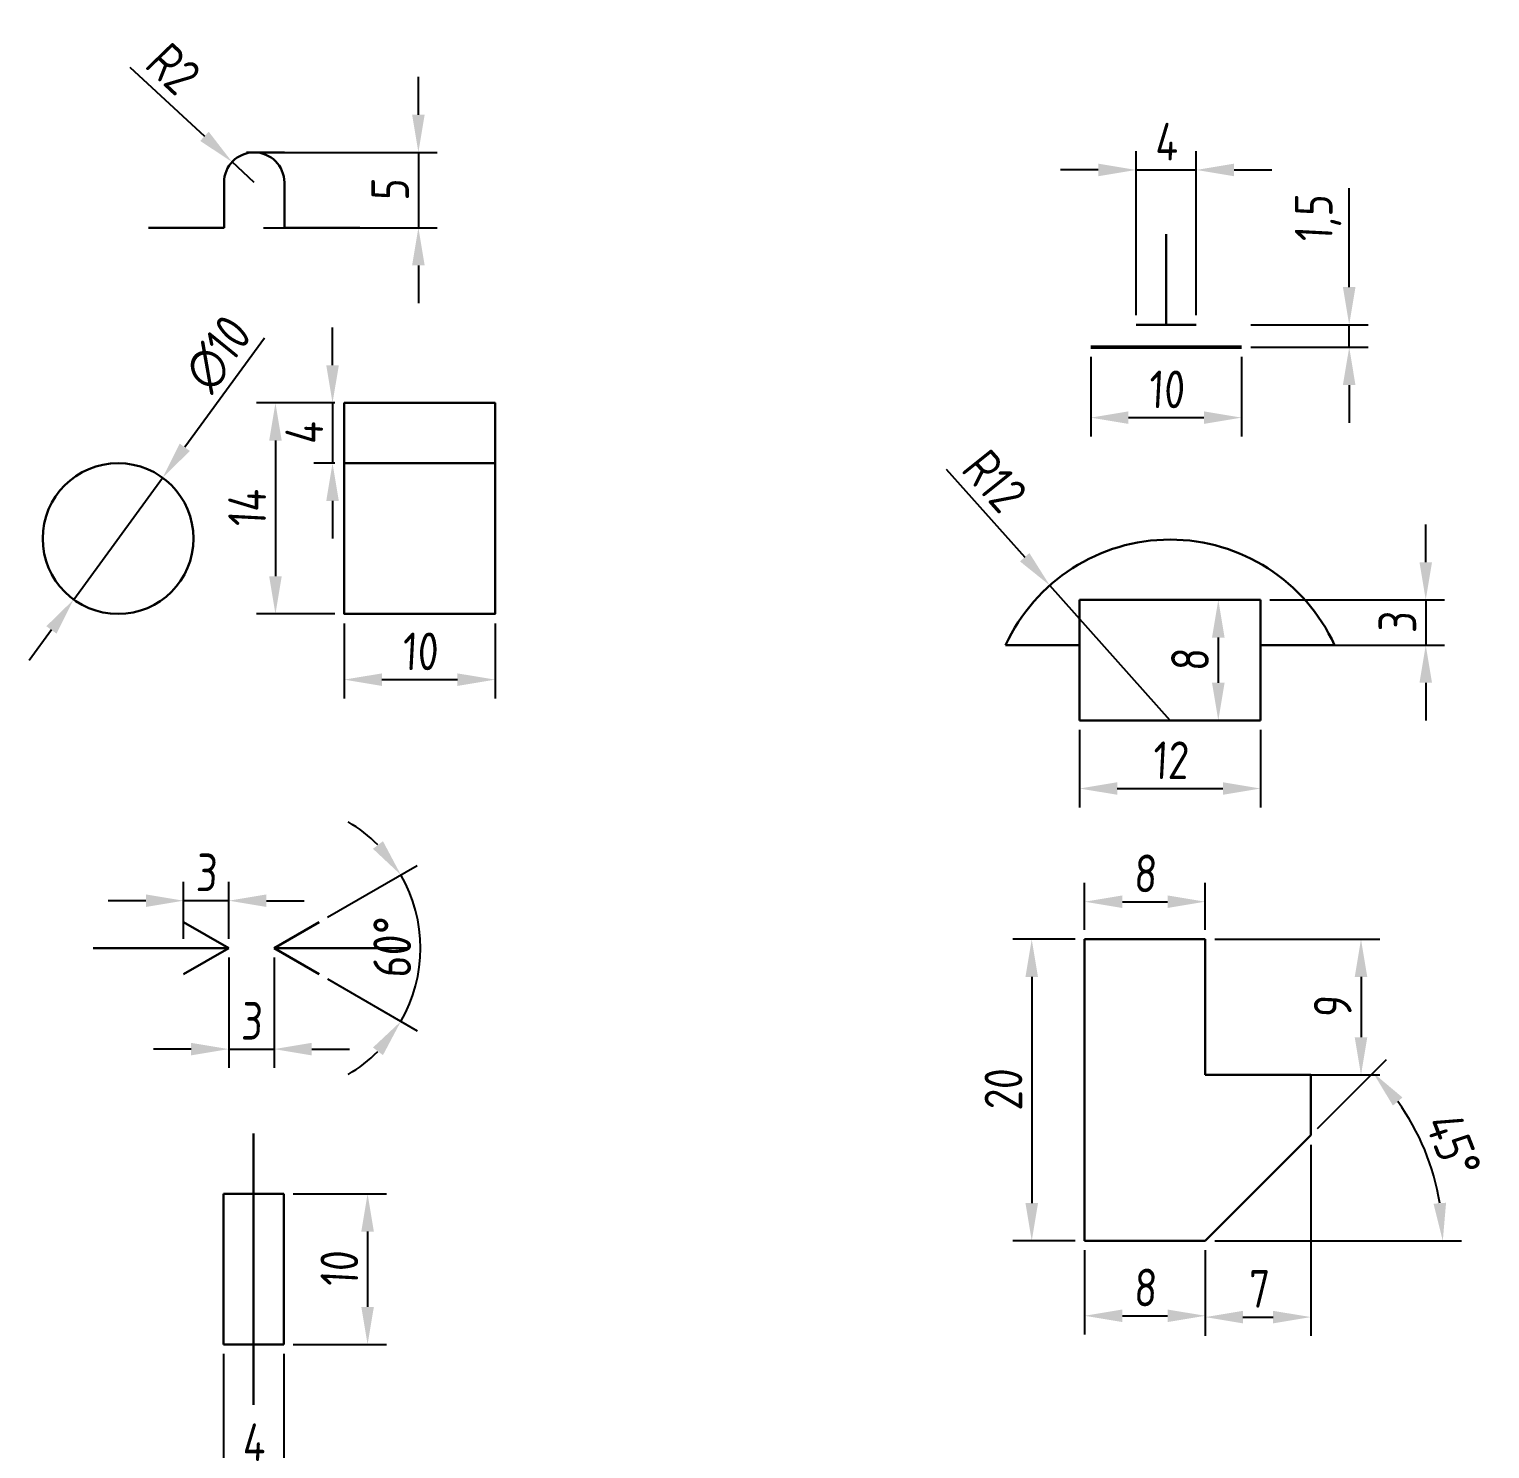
# Model space of a CAD drawing. Header units: millimetres. Extents: x 1 to 418, y -341 to 309.
# Drawn here: x 1.2 to 98.1, y 66.8 to 160.9 of the extents above; entities that cross this region are included whole.
import ezdxf

# ---------------------------------------------------------------- set-up
doc = ezdxf.new("R2010")
doc.units = ezdxf.units.MM
doc.layers.add('Вспомогательны', color=10, linetype='Continuous')
doc.layers.add('основные', color=250, linetype='Continuous', lineweight=30)
doc.styles.add('Гост А', font='GOST.TTF', dxfattribs={"oblique": 3})
doc.dimstyles.new('ISO-25', dxfattribs={"dimtxt": 2.5, "dimasz": 2.5, "dimexe": 1.25, "dimexo": 0.625, "dimtad": 1, "dimtxsty": 'Гост А', "dimcen": 2.5, "dimadec": 0, "dimazin": 0, "dimtfac": 1, "dimtmove": 0, "dimatfit": 3, "dimfxl": 1, "dimarcsym": 0})

# ---------------------------------------------------------------- blocks, each defined once
blk = doc.blocks.new('*D1')
at = {"layer": 'Defpoints', "color": 0, "transparency": 16777216}
for p in [(16.127, 152.749), (16.127, 147.749), (27.018, 147.749)]:
    blk.add_point(p, dxfattribs=at)
at = {"layer": 'Вспомогательны', "color": 0, "lineweight": -2, "transparency": 16777216}
for p, q in [((27.018, 155.249), (27.018, 157.749)), ((16.752, 152.749), (28.268, 152.749)), ((27.018, 152.749), (27.018, 147.749)), ((16.752, 147.749), (28.268, 147.749)), ((27.018, 145.249), (27.018, 142.749))]:
    blk.add_line(p, q, dxfattribs=at)
at = {"layer": 'Вспомогательны', "color": 0, "transparency": 16777216}
for points in [[(26.601, 155.249), (27.435, 155.249), (27.018, 152.749)], [(26.601, 145.249), (27.435, 145.249), (27.018, 147.749)]]:
    blk.add_solid(points, dxfattribs=at)
at = {"layer": 'Вспомогательны', "color": 0, "transparency": 16777216, "insert": (25.143, 150.249), "char_height": 2.5, "attachment_point": 5, "rotation": 90, "style": 'Гост А'}
blk.add_mtext('5', dxfattribs=at)
blk = doc.blocks.new('*D2')
at = {"layer": 'Defpoints', "color": 0, "transparency": 16777216}
for p in [(14.662, 152.111), (16.127, 150.749)]:
    blk.add_point(p, dxfattribs=at)
at = {"layer": 'Вспомогательны', "color": 0, "lineweight": -2, "transparency": 16777216}
for p, q in [((7.884, 158.409), (12.831, 153.813)), ((16.127, 150.749), (14.662, 152.111))]:
    blk.add_line(p, q, dxfattribs=at)
at = {"layer": 'Вспомогательны', "color": 0, "transparency": 16777216}
blk.add_solid([(13.114, 154.118), (12.547, 153.507), (14.662, 152.111)], dxfattribs=at)
at = {"layer": 'Вспомогательны', "color": 0, "transparency": 16777216, "insert": (10.718, 158.335), "char_height": 2.5, "attachment_point": 5, "rotation": 317.09804, "style": 'Гост А'}
blk.add_mtext('R2', dxfattribs=at)
blk = doc.blocks.new('*D3')
at = {"layer": 'Defpoints', "color": 0, "transparency": 16777216}
for p in [(10.051, 131.167), (4.155, 123.09)]:
    blk.add_point(p, dxfattribs=at)
at = {"layer": 'Вспомогательны', "color": 0, "lineweight": -2, "transparency": 16777216}
for p, q in [((16.802, 140.415), (11.525, 133.186)), ((4.155, 123.09), (10.051, 131.167)), ((2.681, 121.071), (1.206, 119.052))]:
    blk.add_line(p, q, dxfattribs=at)
at = {"layer": 'Вспомогательны', "color": 0, "transparency": 16777216}
for points in [[(11.189, 133.432), (11.862, 132.94), (10.051, 131.167)], [(2.344, 121.317), (3.017, 120.825), (4.155, 123.09)]]:
    blk.add_solid(points, dxfattribs=at)
at = {"layer": 'Вспомогательны', "color": 0, "transparency": 16777216, "insert": (13.708, 139.357), "char_height": 2.5, "attachment_point": 5, "rotation": 53.8688, "style": 'Гост А'}
blk.add_mtext('∅10', dxfattribs=at)
blk = doc.blocks.new('*D4')
at = {"layer": 'Defpoints', "color": 0, "transparency": 16777216}
for p in [(22.103, 122.129), (32.103, 122.129), (32.103, 117.773)]:
    blk.add_point(p, dxfattribs=at)
at = {"layer": 'Вспомогательны', "color": 0, "lineweight": -2, "transparency": 16777216}
for p, q in [((22.103, 121.504), (22.103, 116.523)), ((32.103, 121.504), (32.103, 116.523)), ((24.603, 117.773), (29.603, 117.773))]:
    blk.add_line(p, q, dxfattribs=at)
at = {"layer": 'Вспомогательны', "color": 0, "transparency": 16777216}
for points in [[(24.603, 118.189), (24.603, 117.356), (22.103, 117.773)], [(29.603, 118.189), (29.603, 117.356), (32.103, 117.773)]]:
    blk.add_solid(points, dxfattribs=at)
at = {"layer": 'Вспомогательны', "color": 0, "transparency": 16777216, "insert": (27.103, 119.648), "char_height": 2.5, "attachment_point": 5, "style": 'Гост А'}
blk.add_mtext('10', dxfattribs=at)
blk = doc.blocks.new('*D5')
at = {"layer": 'Defpoints', "color": 0, "transparency": 16777216}
for p in [(22.103, 136.129), (17.537, 122.129), (22.103, 122.129)]:
    blk.add_point(p, dxfattribs=at)
at = {"layer": 'Вспомогательны', "color": 0, "lineweight": -2, "transparency": 16777216}
for p, q in [((21.478, 136.129), (16.287, 136.129)), ((17.537, 133.629), (17.537, 124.629)), ((21.478, 122.129), (16.287, 122.129))]:
    blk.add_line(p, q, dxfattribs=at)
at = {"layer": 'Вспомогательны', "color": 0, "transparency": 16777216}
for points in [[(17.121, 133.629), (17.954, 133.629), (17.537, 136.129)], [(17.121, 124.629), (17.954, 124.629), (17.537, 122.129)]]:
    blk.add_solid(points, dxfattribs=at)
at = {"layer": 'Вспомогательны', "color": 0, "transparency": 16777216, "insert": (15.662, 129.129), "char_height": 2.5, "attachment_point": 5, "rotation": 90, "style": 'Гост А'}
blk.add_mtext('14', dxfattribs=at)
blk = doc.blocks.new('*D6')
at = {"layer": 'Defpoints', "color": 0, "transparency": 16777216}
for p in [(22.103, 136.129), (21.324, 132.129), (22.103, 132.129)]:
    blk.add_point(p, dxfattribs=at)
at = {"layer": 'Вспомогательны', "color": 0, "lineweight": -2, "transparency": 16777216}
for p, q in [((21.324, 138.629), (21.324, 141.129)), ((21.478, 136.129), (20.074, 136.129)), ((21.324, 136.129), (21.324, 132.129)), ((21.478, 132.129), (20.074, 132.129)), ((21.324, 129.629), (21.324, 127.129))]:
    blk.add_line(p, q, dxfattribs=at)
at = {"layer": 'Вспомогательны', "color": 0, "transparency": 16777216}
for points in [[(20.908, 138.629), (21.741, 138.629), (21.324, 136.129)], [(20.908, 129.629), (21.741, 129.629), (21.324, 132.129)]]:
    blk.add_solid(points, dxfattribs=at)
at = {"layer": 'Вспомогательны', "color": 0, "transparency": 16777216, "insert": (19.449, 134.129), "char_height": 2.5, "attachment_point": 5, "rotation": 90, "style": 'Гост А'}
blk.add_mtext('4', dxfattribs=at)
blk = doc.blocks.new('*D7')
at = {"layer": 'Defpoints', "color": 0, "transparency": 16777216}
for p in [(11.442, 103.11), (11.442, 99.961), (14.442, 99.961)]:
    blk.add_point(p, dxfattribs=at)
at = {"layer": 'Вспомогательны', "color": 0, "lineweight": -2, "transparency": 16777216}
for p, q in [((11.442, 100.586), (11.442, 104.36)), ((14.442, 100.586), (14.442, 104.36)), ((8.942, 103.11), (6.442, 103.11)), ((14.442, 103.11), (11.442, 103.11)), ((16.942, 103.11), (19.442, 103.11))]:
    blk.add_line(p, q, dxfattribs=at)
at = {"layer": 'Вспомогательны', "color": 0, "transparency": 16777216}
for points in [[(8.942, 103.527), (8.942, 102.693), (11.442, 103.11)], [(16.942, 103.527), (16.942, 102.693), (14.442, 103.11)]]:
    blk.add_solid(points, dxfattribs=at)
at = {"layer": 'Вспомогательны', "color": 0, "transparency": 16777216, "insert": (12.942, 104.985), "char_height": 2.5, "attachment_point": 5, "style": 'Гост А'}
blk.add_mtext('3', dxfattribs=at)
blk = doc.blocks.new('*D8')
at = {"layer": 'Defpoints', "color": 0, "transparency": 16777216}
for p in [(14.442, 99.961), (17.442, 99.961), (17.442, 93.265)]:
    blk.add_point(p, dxfattribs=at)
at = {"layer": 'Вспомогательны', "color": 0, "lineweight": -2, "transparency": 16777216}
for p, q in [((14.442, 99.336), (14.442, 92.015)), ((17.442, 99.336), (17.442, 92.015)), ((11.942, 93.265), (9.442, 93.265)), ((14.442, 93.265), (17.442, 93.265)), ((19.942, 93.265), (22.442, 93.265))]:
    blk.add_line(p, q, dxfattribs=at)
at = {"layer": 'Вспомогательны', "color": 0, "transparency": 16777216}
for points in [[(11.942, 93.682), (11.942, 92.849), (14.442, 93.265)], [(19.942, 93.682), (19.942, 92.849), (17.442, 93.265)]]:
    blk.add_solid(points, dxfattribs=at)
at = {"layer": 'Вспомогательны', "color": 0, "transparency": 16777216, "insert": (15.942, 95.14), "char_height": 2.5, "attachment_point": 5, "style": 'Гост А'}
blk.add_mtext('3', dxfattribs=at)
blk = doc.blocks.new('*D9')
at = {"layer": 'Defpoints', "color": 0, "transparency": 16777216}
for p in [(20.442, 101.693), (17.442, 99.961), (17.442, 99.961), (20.442, 98.229), (27.01, 98.274)]:
    blk.add_point(p, dxfattribs=at)
at = {"layer": 'Вспомогательны', "color": 0, "lineweight": -2, "transparency": 16777216}
for p, q in [((20.983, 102.006), (26.938, 105.444)), ((20.983, 97.917), (26.938, 94.479))]:
    blk.add_line(p, q, dxfattribs=at)
for start, end in [(44.78531, 59.57061), (330, 30), (300.42939, 315.21469)]:
    blk.add_arc((17.442, 99.961), 9.715, start, end, dxfattribs=at)
at = {"layer": 'Вспомогательны', "color": 0, "transparency": 16777216}
for points in [[(24.668, 107.058), (24.006, 106.552), (25.856, 104.819)], [(24.006, 93.371), (24.668, 92.865), (25.856, 95.104)]]:
    blk.add_solid(points, dxfattribs=at)
at = {"layer": 'Вспомогательны', "color": 0, "transparency": 16777216, "insert": (25.282, 99.961), "char_height": 2.5, "attachment_point": 5, "rotation": 90, "style": 'Гост А'}
blk.add_mtext('60°', dxfattribs=at)
blk = doc.blocks.new('*D10')
at = {"layer": 'Defpoints', "color": 0, "transparency": 16777216}
for p in [(18.088, 83.666), (18.088, 73.666), (23.649, 73.666)]:
    blk.add_point(p, dxfattribs=at)
at = {"layer": 'Вспомогательны', "color": 0, "lineweight": -2, "transparency": 16777216}
for p, q in [((18.713, 83.666), (24.899, 83.666)), ((23.649, 81.166), (23.649, 76.166)), ((18.713, 73.666), (24.899, 73.666))]:
    blk.add_line(p, q, dxfattribs=at)
at = {"layer": 'Вспомогательны', "color": 0, "transparency": 16777216}
for points in [[(23.232, 81.166), (24.066, 81.166), (23.649, 83.666)], [(23.232, 76.166), (24.066, 76.166), (23.649, 73.666)]]:
    blk.add_solid(points, dxfattribs=at)
at = {"layer": 'Вспомогательны', "color": 0, "transparency": 16777216, "insert": (21.774, 78.666), "char_height": 2.5, "attachment_point": 5, "rotation": 90, "style": 'Гост А'}
blk.add_mtext('10', dxfattribs=at)
blk = doc.blocks.new('*D11')
at = {"layer": 'Defpoints', "color": 0, "transparency": 16777216}
for p in [(14.088, 73.666), (18.088, 73.666), (14.088, 65.31)]:
    blk.add_point(p, dxfattribs=at)
at = {"layer": 'Вспомогательны', "color": 0, "lineweight": -2, "transparency": 16777216}
for p, q in [((14.088, 73.041), (14.088, 64.06)), ((18.088, 73.041), (18.088, 64.06)), ((11.588, 65.31), (9.088, 65.31)), ((18.088, 65.31), (14.088, 65.31)), ((20.588, 65.31), (23.088, 65.31))]:
    blk.add_line(p, q, dxfattribs=at)
at = {"layer": 'Вспомогательны', "color": 0, "transparency": 16777216}
for points in [[(11.588, 65.726), (11.588, 64.893), (14.088, 65.31)], [(20.588, 65.726), (20.588, 64.893), (18.088, 65.31)]]:
    blk.add_solid(points, dxfattribs=at)
at = {"layer": 'Вспомогательны', "color": 0, "transparency": 16777216, "insert": (16.088, 67.185), "char_height": 2.5, "attachment_point": 5, "style": 'Гост А'}
blk.add_mtext('4', dxfattribs=at)
blk = doc.blocks.new('*D24')
at = {"layer": 'Defpoints', "color": 0, "transparency": 16777216}
for p in [(78.613, 151.582), (74.613, 141.317), (78.613, 141.317)]:
    blk.add_point(p, dxfattribs=at)
at = {"layer": 'Вспомогательны', "color": 0, "lineweight": -2, "transparency": 16777216}
for p, q in [((74.613, 141.942), (74.613, 152.832)), ((78.613, 141.942), (78.613, 152.832)), ((72.113, 151.582), (69.613, 151.582)), ((74.613, 151.582), (78.613, 151.582)), ((81.113, 151.582), (83.613, 151.582))]:
    blk.add_line(p, q, dxfattribs=at)
at = {"layer": 'Вспомогательны', "color": 0, "transparency": 16777216}
for points in [[(72.113, 151.999), (72.113, 151.165), (74.613, 151.582)], [(81.113, 151.999), (81.113, 151.165), (78.613, 151.582)]]:
    blk.add_solid(points, dxfattribs=at)
at = {"layer": 'Вспомогательны', "color": 0, "transparency": 16777216, "insert": (76.613, 153.457), "char_height": 2.5, "attachment_point": 5, "style": 'Гост А'}
blk.add_mtext('4', dxfattribs=at)
blk = doc.blocks.new('*D25')
at = {"layer": 'Defpoints', "color": 0, "transparency": 16777216}
for p in [(81.613, 141.317), (88.752, 141.317), (81.613, 139.817)]:
    blk.add_point(p, dxfattribs=at)
at = {"layer": 'Вспомогательны', "color": 0, "lineweight": -2, "transparency": 16777216}
for p, q in [((88.752, 143.817), (88.752, 150.374)), ((82.238, 141.317), (90.002, 141.317)), ((88.752, 139.817), (88.752, 141.317)), ((82.238, 139.817), (90.002, 139.817)), ((88.752, 137.317), (88.752, 134.817))]:
    blk.add_line(p, q, dxfattribs=at)
at = {"layer": 'Вспомогательны', "color": 0, "transparency": 16777216}
for points in [[(88.335, 143.817), (89.168, 143.817), (88.752, 141.317)], [(88.335, 137.317), (89.168, 137.317), (88.752, 139.817)]]:
    blk.add_solid(points, dxfattribs=at)
at = {"layer": 'Вспомогательны', "color": 0, "transparency": 16777216, "insert": (86.689, 148.346), "char_height": 2.5, "attachment_point": 5, "rotation": 90, "style": 'Гост А'}
blk.add_mtext('1,5', dxfattribs=at)
blk = doc.blocks.new('*D26')
at = {"layer": 'Defpoints', "color": 0, "transparency": 16777216}
for p in [(71.613, 139.817), (81.613, 139.817), (81.613, 135.152)]:
    blk.add_point(p, dxfattribs=at)
at = {"layer": 'Вспомогательны', "color": 0, "lineweight": -2, "transparency": 16777216}
for p, q in [((71.613, 139.192), (71.613, 133.902)), ((81.613, 139.192), (81.613, 133.902)), ((74.113, 135.152), (79.113, 135.152))]:
    blk.add_line(p, q, dxfattribs=at)
at = {"layer": 'Вспомогательны', "color": 0, "transparency": 16777216}
for points in [[(74.113, 135.568), (74.113, 134.735), (71.613, 135.152)], [(79.113, 135.568), (79.113, 134.735), (81.613, 135.152)]]:
    blk.add_solid(points, dxfattribs=at)
at = {"layer": 'Вспомогательны', "color": 0, "transparency": 16777216, "insert": (76.613, 137.027), "char_height": 2.5, "attachment_point": 5, "style": 'Гост А'}
blk.add_mtext('10', dxfattribs=at)
blk = doc.blocks.new('*D27')
at = {"layer": 'Defpoints', "color": 0, "transparency": 16777216}
for p in [(82.874, 123.063), (80.071, 115.063), (82.874, 115.063)]:
    blk.add_point(p, dxfattribs=at)
at = {"layer": 'Вспомогательны', "color": 0, "lineweight": -2, "transparency": 16777216}
for p, q in [((82.249, 123.063), (78.821, 123.063)), ((80.071, 120.563), (80.071, 117.563)), ((82.249, 115.063), (78.821, 115.063))]:
    blk.add_line(p, q, dxfattribs=at)
at = {"layer": 'Вспомогательны', "color": 0, "transparency": 16777216}
for points in [[(79.654, 120.563), (80.487, 120.563), (80.071, 123.063)], [(79.654, 117.563), (80.487, 117.563), (80.071, 115.063)]]:
    blk.add_solid(points, dxfattribs=at)
at = {"layer": 'Вспомогательны', "color": 0, "transparency": 16777216, "insert": (78.196, 119.063), "char_height": 2.5, "attachment_point": 5, "rotation": 90, "style": 'Гост А'}
blk.add_mtext('8', dxfattribs=at)
blk = doc.blocks.new('*D28')
at = {"layer": 'Defpoints', "color": 0, "transparency": 16777216}
for p in [(70.874, 115.063), (82.874, 115.063), (82.874, 110.55)]:
    blk.add_point(p, dxfattribs=at)
at = {"layer": 'Вспомогательны', "color": 0, "lineweight": -2, "transparency": 16777216}
for p, q in [((70.874, 114.438), (70.874, 109.3)), ((82.874, 114.438), (82.874, 109.3)), ((73.374, 110.55), (80.374, 110.55))]:
    blk.add_line(p, q, dxfattribs=at)
at = {"layer": 'Вспомогательны', "color": 0, "transparency": 16777216}
for points in [[(73.374, 110.967), (73.374, 110.134), (70.874, 110.55)], [(80.374, 110.967), (80.374, 110.134), (82.874, 110.55)]]:
    blk.add_solid(points, dxfattribs=at)
at = {"layer": 'Вспомогательны', "color": 0, "transparency": 16777216, "insert": (76.874, 112.425), "char_height": 2.5, "attachment_point": 5, "style": 'Гост А'}
blk.add_mtext('12', dxfattribs=at)
blk = doc.blocks.new('*D29')
at = {"layer": 'Defpoints', "color": 0, "transparency": 16777216}
for p in [(68.893, 124.025), (76.874, 115.063)]:
    blk.add_point(p, dxfattribs=at)
at = {"layer": 'Вспомогательны', "color": 0, "lineweight": -2, "transparency": 16777216}
for p, q in [((62.027, 131.735), (67.23, 125.892)), ((76.874, 115.063), (68.893, 124.025))]:
    blk.add_line(p, q, dxfattribs=at)
at = {"layer": 'Вспомогательны', "color": 0, "transparency": 16777216}
blk.add_solid([(67.542, 126.169), (66.919, 125.615), (68.893, 124.025)], dxfattribs=at)
at = {"layer": 'Вспомогательны', "color": 0, "transparency": 16777216, "insert": (65.198, 130.994), "char_height": 2.5, "attachment_point": 5, "rotation": 311.68527, "style": 'Гост А'}
blk.add_mtext('R12', dxfattribs=at)
blk = doc.blocks.new('*D30')
at = {"layer": 'Defpoints', "color": 0, "transparency": 16777216}
for p in [(82.874, 123.063), (82.874, 120.063), (93.828, 120.063)]:
    blk.add_point(p, dxfattribs=at)
at = {"layer": 'Вспомогательны', "color": 0, "lineweight": -2, "transparency": 16777216}
for p, q in [((93.828, 125.563), (93.828, 128.063)), ((83.499, 123.063), (95.078, 123.063)), ((93.828, 123.063), (93.828, 120.063)), ((83.499, 120.063), (95.078, 120.063)), ((93.828, 117.563), (93.828, 115.063))]:
    blk.add_line(p, q, dxfattribs=at)
at = {"layer": 'Вспомогательны', "color": 0, "transparency": 16777216}
for points in [[(93.412, 125.563), (94.245, 125.563), (93.828, 123.063)], [(93.412, 117.563), (94.245, 117.563), (93.828, 120.063)]]:
    blk.add_solid(points, dxfattribs=at)
at = {"layer": 'Вспомогательны', "color": 0, "transparency": 16777216, "insert": (91.953, 121.563), "char_height": 2.5, "attachment_point": 5, "rotation": 90, "style": 'Гост А'}
blk.add_mtext('3', dxfattribs=at)
blk = doc.blocks.new('*D31')
at = {"layer": 'Defpoints', "color": 0, "transparency": 16777216}
for p in [(79.206, 103.043), (71.206, 100.549), (79.206, 100.549)]:
    blk.add_point(p, dxfattribs=at)
at = {"layer": 'Вспомогательны', "color": 0, "lineweight": -2, "transparency": 16777216}
for p, q in [((71.206, 101.174), (71.206, 104.293)), ((79.206, 101.174), (79.206, 104.293)), ((73.706, 103.043), (76.706, 103.043))]:
    blk.add_line(p, q, dxfattribs=at)
at = {"layer": 'Вспомогательны', "color": 0, "transparency": 16777216}
for points in [[(73.706, 103.459), (73.706, 102.626), (71.206, 103.043)], [(76.706, 103.459), (76.706, 102.626), (79.206, 103.043)]]:
    blk.add_solid(points, dxfattribs=at)
at = {"layer": 'Вспомогательны', "color": 0, "transparency": 16777216, "insert": (75.206, 104.918), "char_height": 2.5, "attachment_point": 5, "style": 'Гост А'}
blk.add_mtext('8', dxfattribs=at)
blk = doc.blocks.new('*D32')
at = {"layer": 'Defpoints', "color": 0, "transparency": 16777216}
for p in [(71.206, 100.549), (67.697, 80.549), (71.206, 80.549)]:
    blk.add_point(p, dxfattribs=at)
at = {"layer": 'Вспомогательны', "color": 0, "lineweight": -2, "transparency": 16777216}
for p, q in [((70.581, 100.549), (66.447, 100.549)), ((67.697, 98.049), (67.697, 83.049)), ((70.581, 80.549), (66.447, 80.549))]:
    blk.add_line(p, q, dxfattribs=at)
at = {"layer": 'Вспомогательны', "color": 0, "transparency": 16777216}
for points in [[(67.281, 98.049), (68.114, 98.049), (67.697, 100.549)], [(67.281, 83.049), (68.114, 83.049), (67.697, 80.549)]]:
    blk.add_solid(points, dxfattribs=at)
at = {"layer": 'Вспомогательны', "color": 0, "transparency": 16777216, "insert": (65.822, 90.549), "char_height": 2.5, "attachment_point": 5, "rotation": 90, "style": 'Гост А'}
blk.add_mtext('20', dxfattribs=at)
blk = doc.blocks.new('*D33')
at = {"layer": 'Defpoints', "color": 0, "transparency": 16777216}
for p in [(71.206, 80.549), (79.206, 80.549), (79.206, 75.575)]:
    blk.add_point(p, dxfattribs=at)
at = {"layer": 'Вспомогательны', "color": 0, "lineweight": -2, "transparency": 16777216}
for p, q in [((71.206, 79.924), (71.206, 74.325)), ((79.206, 79.924), (79.206, 74.325)), ((73.706, 75.575), (76.706, 75.575))]:
    blk.add_line(p, q, dxfattribs=at)
at = {"layer": 'Вспомогательны', "color": 0, "transparency": 16777216}
for points in [[(73.706, 75.991), (73.706, 75.158), (71.206, 75.575)], [(76.706, 75.991), (76.706, 75.158), (79.206, 75.575)]]:
    blk.add_solid(points, dxfattribs=at)
at = {"layer": 'Вспомогательны', "color": 0, "transparency": 16777216, "insert": (75.206, 77.45), "char_height": 2.5, "attachment_point": 5, "style": 'Гост А'}
blk.add_mtext('8', dxfattribs=at)
blk = doc.blocks.new('*D34')
at = {"layer": 'Defpoints', "color": 0, "transparency": 16777216}
for p in [(86.206, 87.549), (79.206, 80.549), (86.206, 75.488)]:
    blk.add_point(p, dxfattribs=at)
at = {"layer": 'Вспомогательны', "color": 0, "lineweight": -2, "transparency": 16777216}
for p, q in [((86.206, 86.924), (86.206, 74.238)), ((79.206, 79.924), (79.206, 74.238)), ((81.706, 75.488), (83.706, 75.488))]:
    blk.add_line(p, q, dxfattribs=at)
at = {"layer": 'Вспомогательны', "color": 0, "transparency": 16777216}
for points in [[(81.706, 75.904), (81.706, 75.071), (79.206, 75.488)], [(83.706, 75.904), (83.706, 75.071), (86.206, 75.488)]]:
    blk.add_solid(points, dxfattribs=at)
at = {"layer": 'Вспомогательны', "color": 0, "transparency": 16777216, "insert": (82.706, 77.363), "char_height": 2.5, "attachment_point": 5, "style": 'Гост А'}
blk.add_mtext('7', dxfattribs=at)
blk = doc.blocks.new('*D35')
at = {"layer": 'Defpoints', "color": 0, "transparency": 16777216}
for p in [(79.206, 100.549), (79.206, 91.549), (89.536, 91.549)]:
    blk.add_point(p, dxfattribs=at)
at = {"layer": 'Вспомогательны', "color": 0, "lineweight": -2, "transparency": 16777216}
for p, q in [((79.831, 100.549), (90.786, 100.549)), ((89.536, 98.049), (89.536, 94.049)), ((79.831, 91.549), (90.786, 91.549))]:
    blk.add_line(p, q, dxfattribs=at)
at = {"layer": 'Вспомогательны', "color": 0, "transparency": 16777216}
for points in [[(89.119, 98.049), (89.952, 98.049), (89.536, 100.549)], [(89.119, 94.049), (89.952, 94.049), (89.536, 91.549)]]:
    blk.add_solid(points, dxfattribs=at)
at = {"layer": 'Вспомогательны', "color": 0, "transparency": 16777216, "insert": (87.661, 96.049), "char_height": 2.5, "attachment_point": 5, "rotation": 90, "style": 'Гост А'}
blk.add_mtext('9', dxfattribs=at)
blk = doc.blocks.new('*D36')
at = {"layer": 'Defpoints', "color": 0, "transparency": 16777216}
for p in [(92.85, 88.426), (86.206, 87.549), (71.206, 80.549), (79.206, 80.549), (79.206, 80.549)]:
    blk.add_point(p, dxfattribs=at)
at = {"layer": 'Вспомогательны', "color": 0, "lineweight": -2, "transparency": 16777216}
for p, q in [((86.648, 87.991), (91.23, 92.573)), ((79.831, 80.549), (96.21, 80.549))]:
    blk.add_line(p, q, dxfattribs=at)
blk.add_arc((79.206, 80.549), 15.754, 9.10161, 35.89839, dxfattribs=at)
at = {"layer": 'Вспомогательны', "color": 0, "transparency": 16777216}
for points in [[(91.651, 89.517), (92.285, 90.057), (90.346, 91.689)], [(95.177, 83.074), (94.347, 83.008), (94.96, 80.549)]]:
    blk.add_solid(points, dxfattribs=at)
at = {"layer": 'Вспомогательны', "color": 0, "transparency": 16777216, "insert": (95.631, 86.953), "char_height": 2.5, "attachment_point": 5, "rotation": 291.30048, "style": 'Гост А'}
blk.add_mtext('45°', dxfattribs=at)

msp = doc.modelspace()

# ---------------------------------------------------------------- linework, layer by layer
at = {"layer": 'Вспомогательны'}
for q in [(15.627, 152.749), (16.127, 152.749)]:
    msp.add_line((18.127, 152.749), q, dxfattribs=at)
at = {"layer": 'основные'}
for p, q in [((14.127, 147.749), (14.127, 150.749)), ((9.127, 147.749), (14.127, 147.749)), ((18.127, 147.749), (23.127, 147.749)), ((76.613, 141.317), (76.613, 147.317)), ((74.613, 141.317), (78.613, 141.317)), ((82.874, 123.063), (70.874, 123.063)), ((70.874, 123.063), (70.874, 115.063)), ((82.874, 115.063), (82.874, 123.063)), ((65.965, 120.063), (70.874, 120.063)), ((82.874, 120.063), (87.782, 120.063)), ((70.874, 115.063), (82.874, 115.063)), ((14.442, 99.961), (11.442, 101.693)), ((17.442, 99.961), (20.442, 101.693)), ((5.442, 99.961), (14.442, 99.961)), ((14.442, 99.961), (11.442, 98.229)), ((26.442, 99.961), (17.442, 99.961)), ((17.442, 99.961), (20.442, 98.229)), ((71.206, 100.549), (79.206, 100.549)), ((71.206, 100.549), (71.206, 80.549)), ((79.206, 100.549), (79.206, 91.549)), ((79.206, 91.549), (86.206, 91.549)), ((86.206, 91.549), (86.206, 87.549)), ((16.088, 87.666), (16.088, 69.666)), ((79.206, 80.549), (86.206, 87.549)), ((14.088, 83.666), (18.088, 83.666)), ((14.088, 73.666), (14.088, 83.666)), ((18.088, 83.666), (18.088, 73.666)), ((71.206, 80.549), (79.206, 80.549)), ((18.088, 73.666), (14.088, 73.666))]:
    msp.add_line(p, q, dxfattribs=at)
at = {"layer": 'основные', "lineweight": 30}
msp.add_line((18.127, 150.749), (18.127, 147.749), dxfattribs=at)
at = {"layer": 'основные', "lineweight": 50}
msp.add_line((71.613, 139.817), (81.613, 139.817), dxfattribs=at)
at = {"layer": 'основные'}
msp.add_lwpolyline([(22.103, 122.129), (32.103, 122.129), (32.103, 136.129), (22.103, 136.129), (22.103, 122.129), (22.103, 132.129), (32.103, 132.129)], dxfattribs=at)
msp.add_circle((7.103, 127.129), 5, dxfattribs=at)
for centre, radius, start, end in [((16.127, 150.749), 2, 0, 180), ((76.874, 115.063), 12, 24.62432, 155.37568)]:
    msp.add_arc(centre, radius, start, end, dxfattribs=at)

# ---------------------------------------------------------------- dimensions: what is measured, and where the dimension line sits
at = {"layer": 'Вспомогательны'}
for center, mpoint, picture, middle in [((16.127, 150.749), (14.662, 152.111), '*D2', (10.718, 158.335)), ((76.874, 115.063), (68.893, 124.025), '*D29', (65.198, 130.994))]:
    dim = msp.add_radius_dim(center=center, mpoint=mpoint, dimstyle='ISO-25', dxfattribs=at)
    dim.commit()
    dim.dimension.update_dxf_attribs({"geometry": picture, "text_midpoint": middle})
for base, p1, p2, picture, middle in [((27.018, 147.749), (16.127, 152.749), (16.127, 147.749), '*D1', (25.143, 150.249)), ((88.752, 141.317), (81.613, 139.817), (81.613, 141.317), '*D25', (86.689, 148.346)), ((21.324, 132.129), (22.103, 136.129), (22.103, 132.129), '*D6', (19.449, 134.129)), ((17.537, 122.129), (22.103, 136.129), (22.103, 122.129), '*D5', (15.662, 129.129)), ((93.828, 120.063), (82.874, 123.063), (82.874, 120.063), '*D30', (91.953, 121.563)), ((80.071, 115.063), (82.874, 123.063), (82.874, 115.063), '*D27', (78.196, 119.063)), ((67.697, 80.549), (71.206, 100.549), (71.206, 80.549), '*D32', (65.822, 90.549)), ((23.649, 73.666), (18.088, 83.666), (18.088, 73.666), '*D10', (21.774, 78.666))]:
    dim = msp.add_linear_dim(base=base, p1=p1, p2=p2, angle=90, dimstyle='ISO-25', dxfattribs=at)
    dim.commit()
    dim.dimension.update_dxf_attribs({"geometry": picture, "text_midpoint": middle})
for base, p1, p2, picture, middle in [((78.613, 151.582), (74.613, 141.317), (78.613, 141.317), '*D24', (76.613, 153.457)), ((81.613, 135.152), (71.613, 139.817), (81.613, 139.817), '*D26', (76.613, 137.027)), ((32.103, 117.773), (22.103, 122.129), (32.103, 122.129), '*D4', (27.103, 119.648)), ((82.874, 110.55), (70.874, 115.063), (82.874, 115.063), '*D28', (76.874, 112.425)), ((11.442, 103.11), (14.442, 99.961), (11.442, 99.961), '*D7', (12.942, 104.985)), ((79.206, 103.043), (71.206, 100.549), (79.206, 100.549), '*D31', (75.206, 104.918)), ((17.442, 93.265), (14.442, 99.961), (17.442, 99.961), '*D8', (15.942, 95.14)), ((86.206, 75.488), (79.206, 80.549), (86.206, 87.549), '*D34', (82.706, 77.363)), ((79.206, 75.575), (71.206, 80.549), (79.206, 80.549), '*D33', (75.206, 77.45)), ((14.088, 65.31), (18.088, 73.666), (14.088, 73.666), '*D11', (16.088, 67.185))]:
    dim = msp.add_linear_dim(base=base, p1=p1, p2=p2, dimstyle='ISO-25', dxfattribs=at)
    dim.commit()
    dim.dimension.update_dxf_attribs({"geometry": picture, "text_midpoint": middle})
dim = msp.add_diameter_dim_2p(p1=(4.155, 123.09), p2=(10.051, 131.167), dimstyle='ISO-25', dxfattribs=at)
dim.commit()
dim.dimension.update_dxf_attribs({"geometry": '*D3', "text_midpoint": (15.223, 138.251), "dimtype": 163})
dim = msp.add_angular_dim_2l(base=(27.01, 98.274), line1=((17.442, 99.961), (20.442, 98.229)), line2=((17.442, 99.961), (20.442, 101.693)), dimstyle='ISO-25', dxfattribs=at)
dim.commit()
dim.dimension.update_dxf_attribs({"geometry": '*D9', "text_midpoint": (25.282, 99.961)})
dim = msp.add_linear_dim(base=(89.536, 91.549), p1=(79.206, 100.549), p2=(79.206, 91.549), angle=90, dimstyle='ISO-25', dxfattribs=at)
dim.commit()
dim.dimension.update_dxf_attribs({"geometry": '*D35', "text_midpoint": (89.536, 96.049), "dimtype": 160})
dim = msp.add_angular_dim_2l(base=(92.85, 88.426), line1=((71.206, 80.549), (79.206, 80.549)), line2=((79.206, 80.549), (86.206, 87.549)), dimstyle='ISO-25', dxfattribs=at)
dim.commit()
dim.dimension.update_dxf_attribs({"geometry": '*D36', "text_midpoint": (93.884, 86.272), "dimtype": 162})

doc.saveas('drawing.dxf')
